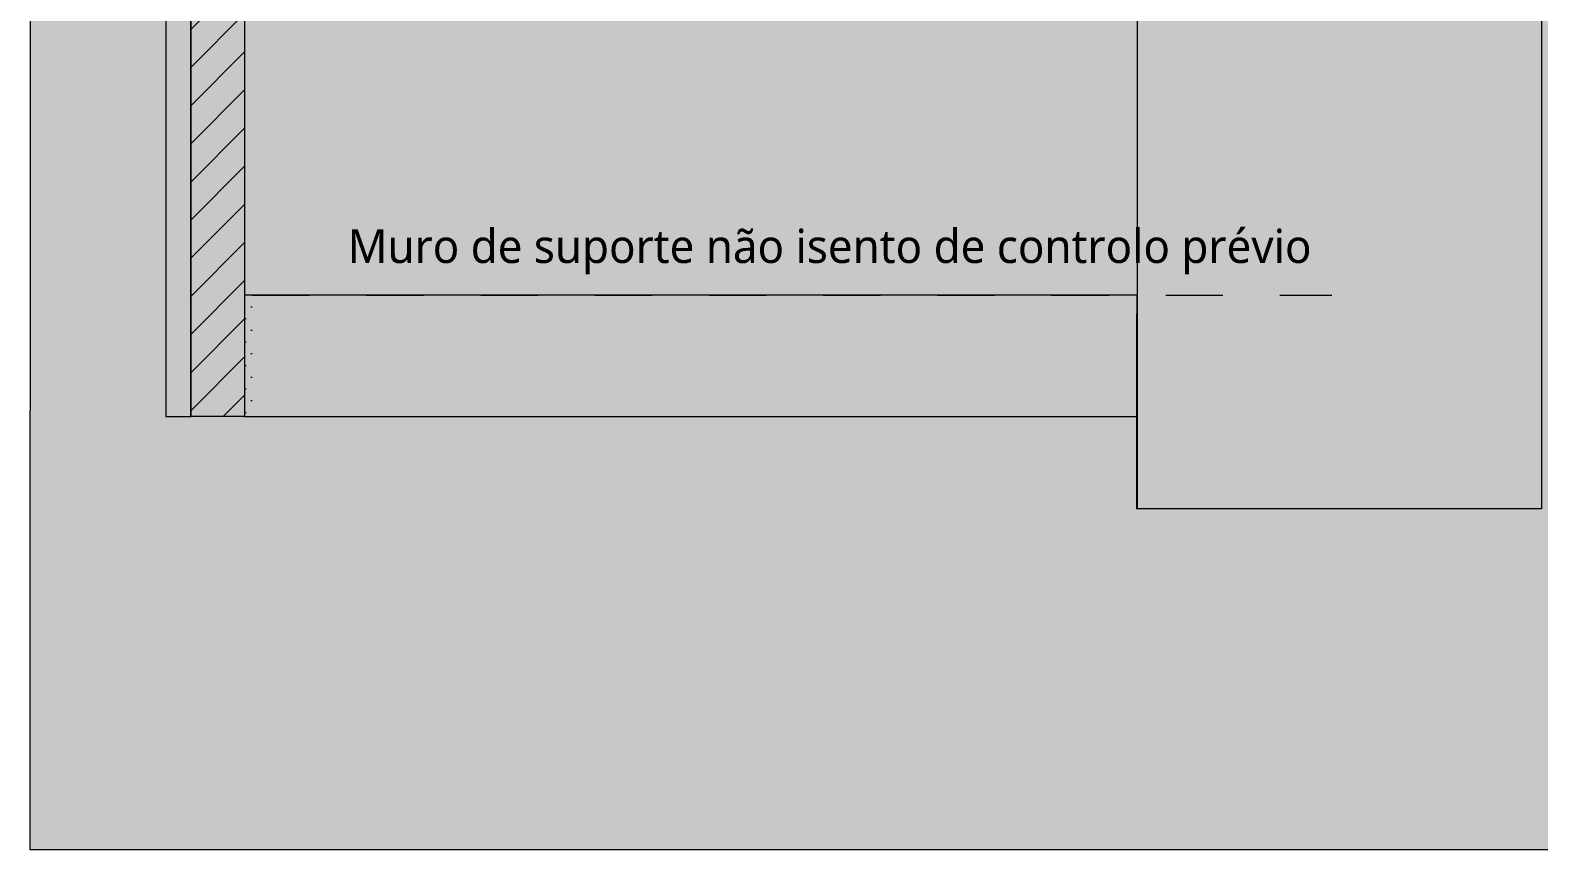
# Model space of a CAD drawing. Header units: metres. Extents: x -111189 to -108577, y -72951 to -72647.
# Drawn here: x -108861.39 to -108855.8, y -72951.18 to -72948.14 of the extents above; entities that cross this region are included whole.
import ezdxf

# ---------------------------------------------------------------- set-up
doc = ezdxf.new("R2010")
doc.units = ezdxf.units.M
doc.header["$MEASUREMENT"] = 0
doc.linetypes.add('Dashed', pattern=[0.423333, 0.211667, -0.211667])
for name, color, linetype in [('00 - DESENHO 2D', 7, 'Continuous'), ('00 - TEXTO GERAL', 7, 'Continuous'), ('01 - TERRENO PROPOSTO', 7, 'Continuous'), ('03 - LAJES', 7, 'Continuous'), ('07 - MUROS', 7, 'Continuous')]:
    doc.layers.add(name, color=color, linetype=linetype)
doc.styles.add('ESTILO_GERADO_2', font='malgunsl.ttf')
pattern_1 = [(360, (-108689.58989, -72946.075524), (0.021783658, 0.043567315), [0, -0.043567315])]

# ---------------------------------------------------------------- blocks, each defined once
blk = doc.blocks.new('Corte Elem_1053_1', base_point=(-108689.5899, -72946.0755))
at = {"layer": '07 - MUROS', "linetype": 'Continuous', "lineweight": 13}
h = blk.add_hatch(dxfattribs=at)
h.set_pattern_fill('DOTS_0001', color=251, style=0, pattern_type=2)
h.set_pattern_definition(pattern_1)
h.paths.add_polyline_path([(-108860.5534, -72949.1255), (-108860.5951, -72949.1255), (-108860.5951, -72949.5755), (-108860.5534, -72949.5755)])
at = {"layer": '07 - MUROS', "color": 251, "linetype": 'Continuous', "lineweight": 13}
for p, q in [((-108860.8871, -72945.3015), (-108860.8871, -72949.5755)), ((-108860.8871, -72949.5755), (-108860.7951, -72949.5755)), ((-108860.5534, -72949.5755), (-108860.5507, -72949.5755)), ((-108860.5507, -72949.5755), (-108858.2533, -72949.5755)), ((-108858.2533, -72949.5755), (-108857.2861, -72949.5755))]:
    blk.add_line(p, q, dxfattribs=at)
at = {"layer": '07 - MUROS', "color": 7, "linetype": 'Continuous', "lineweight": 20}
for p, q in [((-108860.7951, -72946.4203), (-108860.7951, -72949.5755)), ((-108860.5951, -72949.1255), (-108860.5951, -72949.5755)), ((-108860.5951, -72949.5755), (-108860.7951, -72949.5755))]:
    blk.add_line(p, q, dxfattribs=at)
at = {"layer": '07 - MUROS', "color": 7, "linetype": 'Continuous', "lineweight": 13}
blk.add_line((-108860.5951, -72949.5755), (-108860.5534, -72949.5755), dxfattribs=at)
blk = doc.blocks.new('Corte Elem_1068_1', base_point=(-108689.5899, -72946.0755))
at = {"layer": '03 - LAJES', "linetype": 'Continuous', "lineweight": 13}
h = blk.add_hatch(dxfattribs=at)
h.set_pattern_fill('DOTS_0001', color=251, style=0, pattern_type=2)
h.set_pattern_definition(pattern_1)
h.paths.add_polyline_path([(-108857.2861, -72949.1955), (-108857.2861, -72949.7586), (-108857.2857, -72949.1259), (-108857.2857, -72948.0156), (-108857.286, -72948.0156), (-108857.286, -72948.0197), (-108857.286, -72949.1955)])
at = {"layer": '03 - LAJES', "color": 7, "linetype": 'Continuous', "lineweight": 13}
for p, q in [((-108857.286, -72948.0156), (-108857.2857, -72948.0156)), ((-108857.2861, -72949.9182), (-108857.2861, -72949.1955)), ((-108857.2861, -72949.9182), (-108857.2857, -72949.9182))]:
    blk.add_line(p, q, dxfattribs=at)
at = {"layer": '03 - LAJES', "color": 7, "linetype": 'Continuous', "lineweight": 20}
for p, q in [((-108857.2857, -72948.0156), (-108857.2857, -72949.9182)), ((-108855.7857, -72948.0156), (-108857.2857, -72948.0156)), ((-108855.7857, -72948.0156), (-108855.7857, -72949.9182)), ((-108855.7857, -72949.9182), (-108857.2857, -72949.9182))]:
    blk.add_line(p, q, dxfattribs=at)
blk = doc.blocks.new('*X1737', base_point=(-108689.5899, -72946.0755))
at = {"layer": '07 - MUROS', "linetype": 'Continuous', "lineweight": 13}
blk.add_hatch(color=7, dxfattribs=at).paths.add_polyline_path([(-108857.286, -72948.0129), (-108857.286, -72948.0083), (-108858.9815, -72948.0129)])
blk = doc.blocks.new('Corte Elem_1070_1', base_point=(-108689.5899, -72946.0755))
at = {"layer": '07 - MUROS', "color": 7, "linetype": 'Continuous', "lineweight": 13}
for p, q in [((-108858.9815, -72948.0129), (-108857.286, -72948.0083)), ((-108857.286, -72948.0129), (-108857.286, -72948.0102))]:
    blk.add_line(p, q, dxfattribs=at)
at = {"layer": '07 - MUROS', "color": 7, "linetype": 'Continuous', "lineweight": 20}
for p, q in [((-108857.286, -72948.0129), (-108857.286, -72949.1255)), ((-108857.286, -72949.1255), (-108860.5951, -72949.1255))]:
    blk.add_line(p, q, dxfattribs=at)
at = {"layer": '07 - MUROS', "color": 7, "linetype": 'Continuous', "lineweight": 20, "flags": 128}
blk.add_lwpolyline([(-108857.286, -72948.0129), (-108858.9815, -72948.0129), (-108860.5951, -72948.0806)], dxfattribs=at)
at = {"layer": '07 - MUROS', "lineweight": 0}
blk.add_blockref('*X1737', (-108689.5899, -72946.0755), dxfattribs=at)
blk = doc.blocks.new('Corte Elem_1298_1', base_point=(-108689.5899, -72946.0755))
at = {"layer": '01 - TERRENO PROPOSTO', "linetype": 'Continuous', "lineweight": 13}
h = blk.add_hatch(dxfattribs=at)
h.set_pattern_fill('DOTS_0001', color=251, style=0, pattern_type=2)
h.set_pattern_definition(pattern_1)
h.paths.add_polyline_path([(-108857.2868, -72949.1955), (-108857.286, -72949.1955), (-108857.286, -72948.0596), (-108857.286, -72948.0596), (-108857.286, -72949.1255), (-108857.2868, -72949.1255)])
at = {"layer": '01 - TERRENO PROPOSTO', "color": 7, "linetype": 'Continuous', "lineweight": 13}
for p, q in [((-108857.2868, -72949.1255), (-108857.2868, -72949.1955)), ((-108857.2868, -72949.1955), (-108857.286, -72949.1955))]:
    blk.add_line(p, q, dxfattribs=at)

msp = doc.modelspace()

# ---------------------------------------------------------------- hatches: boundary and pattern name
at = {"layer": '00 - DESENHO 2D', "linetype": 'Continuous', "lineweight": 13}
msp.add_hatch(color=251, dxfattribs=at).paths.add_polyline_path([(-108861.3903, -72951.1828), (-108861.3888, -72947.92), (-108860.7951, -72947.9203), (-108860.7951, -72946.4203), (-108860.5951, -72946.4203), (-108860.5951, -72948.0253), (-108858.8253, -72948.0125), (-108855.786, -72948.0112), (-108855.786, -72947.9655), (-108855.636, -72947.9655), (-108855.636, -72948.0583), (-108855.4706, -72948.0324), (-108853.38, -72948.0202), (-108851.3362, -72948.0583), (-108849.8907, -72948.0852), (-108848.7814, -72948.1675), (-108846.3426, -72948.1705), (-108844.7581, -72948.2104), (-108843.6782, -72948.2008), (-108842.7876, -72948.2465), (-108841.8742, -72948.2675), (-108840.9839, -72948.2465), (-108840.9839, -72946.7468), (-108840.7818, -72946.7468), (-108840.7818, -72951.1828)])
at = {"layer": '00 - DESENHO 2D', "linetype": 'Continuous', "lineweight": 9}
h = msp.add_hatch(dxfattribs=at)
h.set_pattern_fill('OTK___TRAMA_AMARELO_0001', color=253, style=0, pattern_type=2)
h.set_pattern_definition([(45, (-108689.58989, -72946.07552), (-0.07071068, 0.07071068), [])])
h.paths.add_polyline_path([(-108860.7951, -72947.9203), (-108860.5951, -72947.9203), (-108860.5951, -72949.5755), (-108860.7951, -72949.5755)])

# ---------------------------------------------------------------- linework, layer by layer
at = {"layer": '00 - DESENHO 2D', "color": 252, "linetype": 'Dashed', "lineweight": 9}
msp.add_line((-108860.566, -72949.1255), (-108856.5633, -72949.1255), dxfattribs=at)
at = {"layer": '00 - DESENHO 2D', "color": 7, "linetype": 'Continuous', "lineweight": 20, "flags": 128}
msp.add_lwpolyline([(-108840.7818, -72951.1828), (-108861.3903, -72951.1828), (-108861.3888, -72947.92), (-108860.7951, -72947.9203), (-108860.7951, -72946.4203), (-108860.5951, -72946.4203), (-108860.5951, -72948.0253), (-108858.8253, -72948.0125), (-108855.786, -72948.0112), (-108855.786, -72947.9655), (-108855.636, -72947.9655), (-108855.636, -72948.0583), (-108855.4706, -72948.0324), (-108853.38, -72948.0202), (-108851.3362, -72948.0583), (-108849.8907, -72948.0852), (-108848.7814, -72948.1675), (-108846.3426, -72948.1705), (-108844.7581, -72948.2104)], dxfattribs=at)
at = {"layer": '00 - DESENHO 2D', "color": 253, "linetype": 'Continuous', "lineweight": 9, "flags": 128}
msp.add_lwpolyline([(-108860.7951, -72947.9203), (-108860.5951, -72947.9203), (-108860.5951, -72949.5755), (-108860.7951, -72949.5755)], close=True, dxfattribs=at)

# ---------------------------------------------------------------- block references
at = {"layer": '01 - TERRENO PROPOSTO', "lineweight": 0}
msp.add_blockref('Corte Elem_1298_1', (-108689.5899, -72946.0755), dxfattribs=at)
at = {"layer": '03 - LAJES', "lineweight": 0}
msp.add_blockref('Corte Elem_1068_1', (-108689.5899, -72946.0755), dxfattribs=at)
at = {"layer": '07 - MUROS', "lineweight": 0}
for name in ['Corte Elem_1053_1', 'Corte Elem_1070_1']:
    msp.add_blockref(name, (-108689.5899, -72946.0755), dxfattribs=at)

# ---------------------------------------------------------------- texts
at = {"layer": '00 - TEXTO GERAL', "color": 252, "linetype": 'Continuous', "lineweight": 9, "insert": (-108860.2132, -72948.8818), "char_height": 0.125, "attachment_point": 1, "style": 'ESTILO_GERADO_2'}
msp.add_mtext('\\A1;{\\pql;\\fMalgun Gothic Semilight|b0|i0|c0|p0;\\W1.000000;Muro\\fMalgun Gothic Semilight|b0|i0|c0|p0;\\W1.000000; de suporte não isento de controlo prévio}', dxfattribs=at)

doc.saveas('drawing.dxf')
